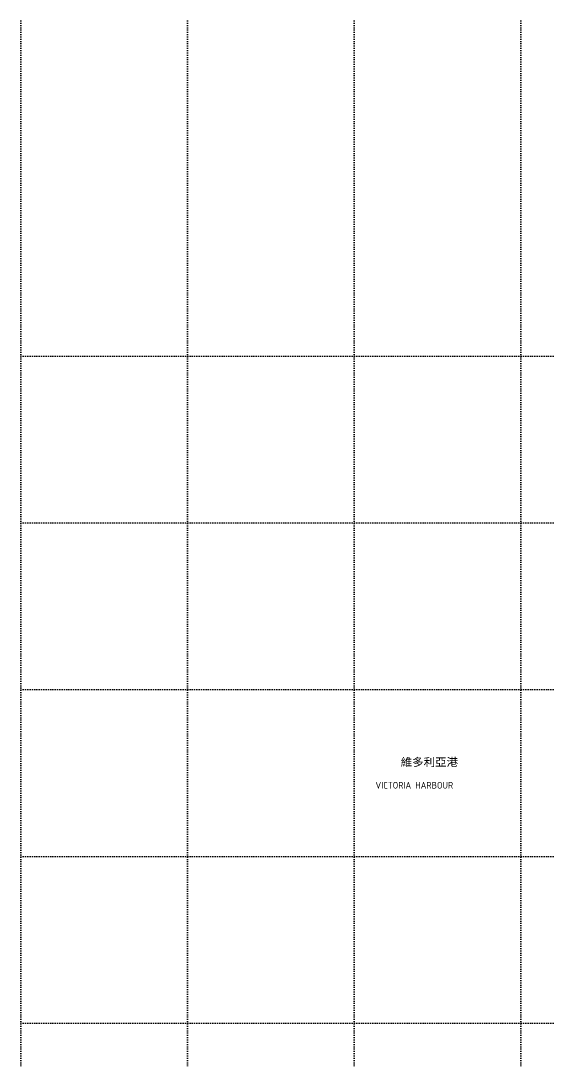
# Model space of a CAD drawing. Header units: millimetres. Extents: x 833600 to 836188, y 817400 to 818701.
# Drawn here: x 833600 to 833916, y 818077 to 818701 of the extents above; entities that cross this region are included whole.
import ezdxf

# ---------------------------------------------------------------- set-up
doc = ezdxf.new("R2010")
doc.units = ezdxf.units.MM
doc.linetypes.add('DOT', pattern=[6.35, 0, -6.35])
doc.layers.add('01-basemap', color=8, linetype='Continuous', lineweight=15)
doc.layers.add('01-Grid', color=7, linetype='DOT')
doc.styles.add('HK_ENG_11', font='HK_ENG.ttf')
doc.styles.add('SMO_Hei_W3', font='smo_hei_w3.ttf')

msp = doc.modelspace()

# ---------------------------------------------------------------- linework, layer by layer
at = {"layer": '01-Grid', "ltscale": 0.2}
for p, q in [((833600, 818701.02), (833600, 817751.86)), ((833700, 818701.02), (833700, 817751.86)), ((833800, 818701.02), (833800, 817751.86)), ((833900, 818701.02), (833900, 817751.86)), ((836188.05, 818500), (833600, 818500)), ((836188.05, 818400), (833600, 818400)), ((836188.05, 818300), (833600, 818300)), ((836188.05, 818200), (833600, 818200)), ((836188.05, 818100), (833600, 818100))]:
    msp.add_line(p, q, dxfattribs=at)

# ---------------------------------------------------------------- texts
at = {"layer": '01-basemap'}
for s, height, style, width, p in [('維多利亞港', 4.8, 'SMO_Hei_W3', 1.05, (833827.86, 818254.09)), ('VICTORIA HARBOUR', 4.05, 'HK_ENG_11', 1.1, (833812.74, 818240.64))]:
    msp.add_text(s, height=height, dxfattribs=dict(at, style=style, width=width)).set_placement(p)

doc.saveas('drawing.dxf')
